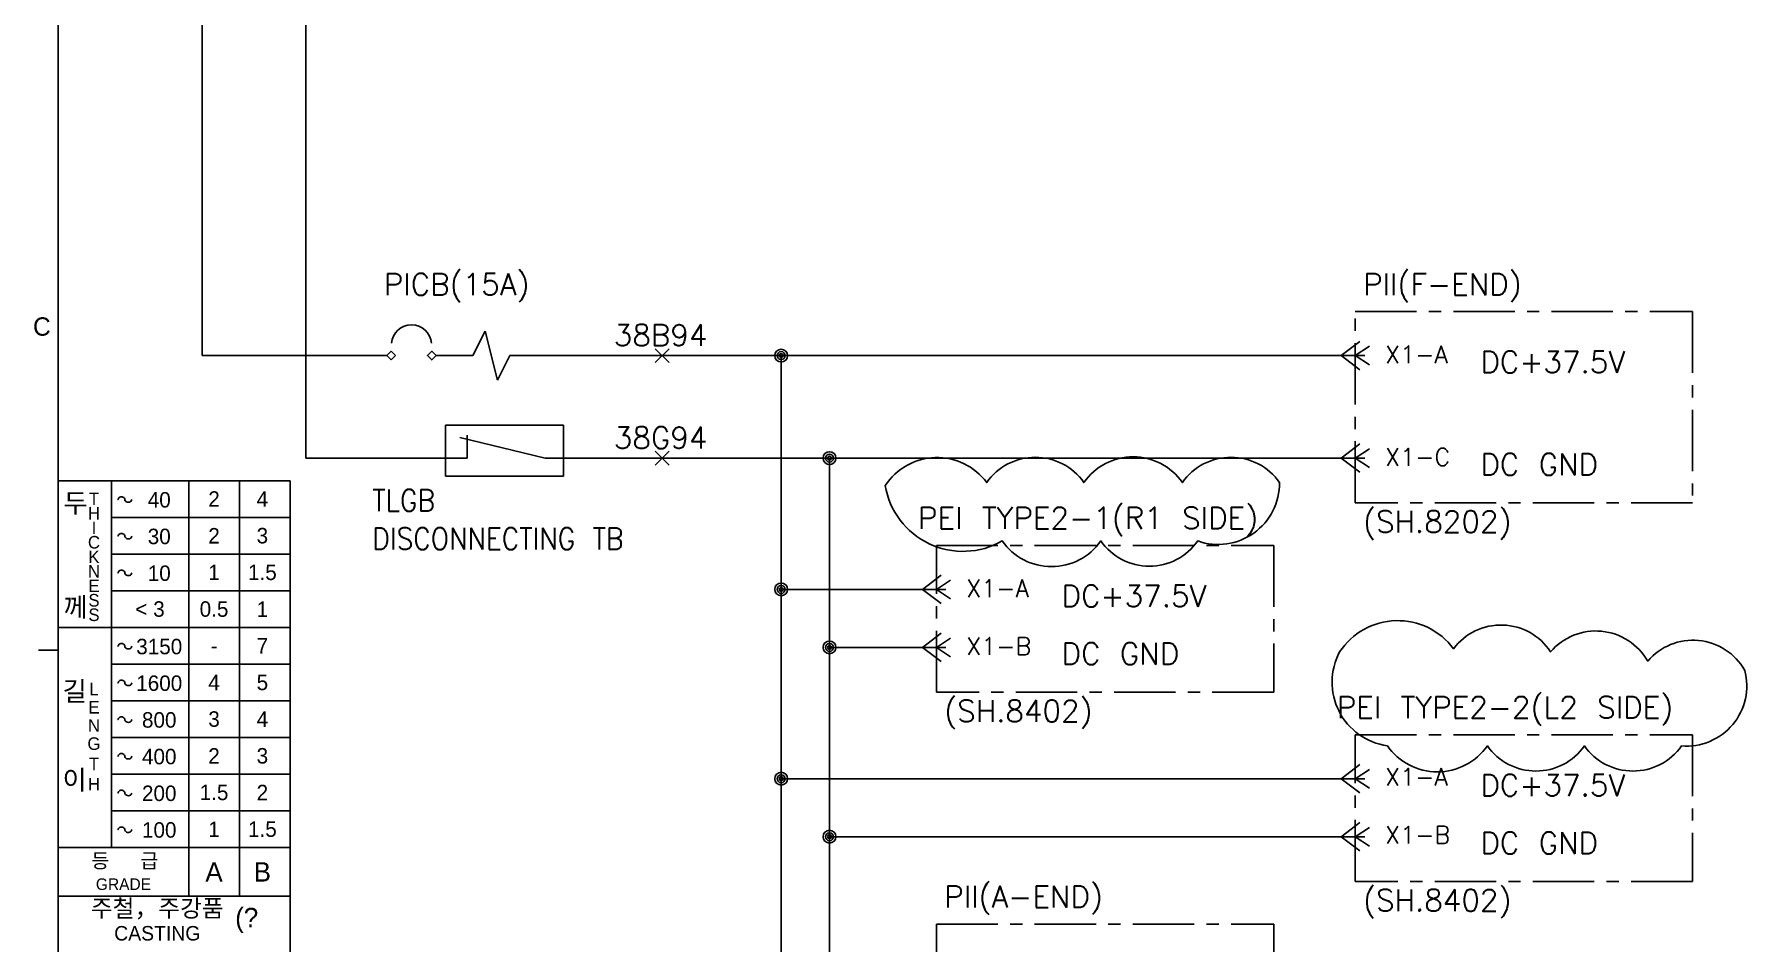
# Model space of a CAD drawing. Header units: millimetres. Extents: x 1015 to 1574, y -507 to -76.
# Drawn here: x 1025.6 to 1202.7, y -389.5 to -295.5 of the extents above; entities that cross this region are included whole.
import ezdxf
from ezdxf.enums import TextEntityAlignment as Align

# ---------------------------------------------------------------- set-up
doc = ezdxf.new("R2010")
doc.units = ezdxf.units.MM
doc.linetypes.add('CENTER', pattern=[50.8, 31.75, -6.35, 6.35, -6.35])
for name, color, linetype in [('$TMP', 7, 'Continuous'), ('DC+', 1, 'Continuous'), ('SYMS', 7, 'Continuous')]:
    doc.layers.add(name, color=color, linetype=linetype)
doc.styles.add('ROMANS', font='txt', dxfattribs={"height": 0.2})
doc.styles.get("Standard").update_dxf_attribs({"font": 'txt.shx', "bigfont": 'whgtxt.shx'})
doc.styles.add('WD', font='romans.shx')

# ---------------------------------------------------------------- blocks, each defined once
blk = doc.blocks.new('HCN1JP')
for p, q in [((-0.062, 0), (0.062, 0.094)), ((-0.062, 0), (0.062, -0.094)), ((0.031, 0), (0.125, 0.062)), ((0.031, 0), (0.125, -0.062)), ((0.031, 0), (0.094, 0))]:
    blk.add_line(p, q)
at = {"style": 'WD', "width": 0.7}
for tag, p in [('INST', (0.156, 0.85)), ('LOC', (0.156, 0.68)), ('DESC1', (0.156, 0.511)), ('DESC2', (0.156, 0.354))]:
    blk.add_attdef(tag, p, '', height=0.125, dxfattribs=at)
at = {"style": 'WD'}
for tag, p, height in [('X2LINK', (0.062, 0.125), 0.01), ('TAG1', (0.156, 0.094), 0.125), ('X8LINK', (0.062, -0.125), 0.01)]:
    blk.add_attdef(tag, p, '', height=height, dxfattribs=at)
for tag, p, height, flags in [('X4TERMDESC02', (-0.081, 0.026), 0.01, 1), ('X4TERM02', (-0.062, 0), 0.0125, 1), ('X1TERM01', (0.094, 0), 0.0125, 1), ('X1TERMDESC01', (0.108, 0.021), 0.01, 1), ('FAMILY', (0.205, 0.059), 0.01, 9)]:
    blk.add_attdef(tag, p, '', height=height, dxfattribs=dict(at, flags=flags))
at = {"linetype": 'Continuous', "style": 'WD', "flags": 9}
for tag, p in [('ASSYCODE', (0.291, 0.037)), ('MFG', (0.29, 0.057)), ('CAT', (0.292, 0.077))]:
    blk.add_attdef(tag, text='', height=0.01, dxfattribs=at).set_placement(p, align=Align.CENTER)
at = {"linetype": 'Continuous', "style": 'WD', "flags": 8}
blk.add_attdef('TERM02', text='', height=0.125, dxfattribs=at).set_placement((-0.062, -0.047), align=Align.TOP_RIGHT)
blk.add_attdef('TERM01', text='', height=0.125, dxfattribs=at).set_placement((0.156, -0.047), align=Align.TOP_LEFT)
blk = doc.blocks.new('WDDOT')
for radius in [0.03, 0.0187, 0.00929]:
    blk.add_circle((0, 0), radius)
blk = doc.blocks.new('Breaker - Low Voltage Power')
for p, q in [((-0.01768, 0.782322), (0, 0.8)), ((0, 0.764644), (-0.01768, 0.782322)), ((0, 0.8), (0.01767, 0.782322)), ((0.01767, 0.782322), (0, 0.764644)), ((0, 0.45), (0, 0.6)), ((0.1, 0.4), (0, 0.45)), ((-0.1, 0.35), (0.1, 0.4)), ((0, 0.3), (-0.1, 0.35)), ((0, 0), (0, 0.3))]:
    blk.add_line(p, q)
blk.add_lwpolyline([(0, 0.6), (-0.01768, 0.617677), (0, 0.635355), (0.01767, 0.617677)], close=True)
blk.add_arc((0.04349, 0.7), 0.08151, 274.5813, 85.41872)
blk = doc.blocks.new('TERMINAL')
at = {"color": 0}
for p, q in [((-304.42, 283.77), (-299.16, 283.77)), ((-304.42, 271.55), (-304.42, 283.77)), ((-302.57, 281.52), (-302.57, 284.78)), ((-299.16, 283.77), (-299.16, 271.55)), ((-302.57, 273.44), (-300.43, 282.28)), ((-302.57, 281.52), (-300.2, 281.52)), ((-302.57, 273.44), (-302.57, 269.5)), ((-299.16, 271.55), (-304.42, 271.55))]:
    blk.add_line(p, q, dxfattribs=at)
blk = doc.blocks.new('1921')
at = {"layer": '$TMP', "color": 7}
for p, q in [((0.71, 0.71), (-0.71, -0.71)), ((0.71, -0.71), (-0.71, 0.71))]:
    blk.add_line(p, q, dxfattribs=at)
blk = doc.blocks.new('WN')
at = {"color": 7}
blk.add_blockref('1921', (0, 0), dxfattribs=at)
at = {"color": 5}
blk.add_attdef('????', text='', height=2.24, dxfattribs=at).set_placement((-0.16, 2.11), align=Align.MIDDLE)

msp = doc.modelspace()

# ---------------------------------------------------------------- linework, layer by layer
at = {"color": 5, "linetype": 'Continuous'}
for p, q in [((1028.07, -494.69), (1028.07, -88.29)), ((1028.07, -341.69), (1052.07, -341.69)), ((1052.07, -494.69), (1052.07, -341.69))]:
    msp.add_line(p, q, dxfattribs=at)
for p, q in [((1042.97, -328.74), (1042.97, -131.12)), ((1053.7, -339.35), (1053.7, -142.8)), ((1062.08, -328.74), (1042.97, -328.74)), ((1102.86, -328.74), (1102.86, -431.09)), ((1067.12, -339.35), (1053.7, -339.35)), ((1107.86, -339.35), (1107.86, -437.09))]:
    msp.add_line(p, q)
at = {"color": 6, "linetype": 'Continuous'}
for p, q in [((1033.57, -379.64), (1033.57, -341.69)), ((1041.57, -384.66), (1041.57, -341.69)), ((1046.82, -384.66), (1046.82, -341.69)), ((1033.57, -345.48), (1052.07, -345.48)), ((1033.57, -349.28), (1052.07, -349.28)), ((1033.57, -353.07), (1052.07, -353.07)), ((1028.07, -356.87), (1052.07, -356.87)), ((1026.02, -359.22), (1028.07, -359.22)), ((1033.57, -360.66), (1052.07, -360.66)), ((1033.57, -364.46), (1052.07, -364.46)), ((1033.57, -368.25), (1052.07, -368.25)), ((1033.57, -372.05), (1052.07, -372.05)), ((1033.57, -375.84), (1052.07, -375.84)), ((1028.07, -379.64), (1052.07, -379.64)), ((1028.07, -384.66), (1052.07, -384.66))]:
    msp.add_line(p, q, dxfattribs=at)
at = {"color": 1, "linetype": 'CENTER', "ltscale": 0.2}
for points in [[(1162.24, -324.18), (1197.14, -324.18), (1197.14, -343.96), (1162.24, -343.96)], [(1118.92, -348.38), (1153.81, -348.38), (1153.81, -363.55), (1118.92, -363.55)], [(1162.24, -367.96), (1197.14, -367.96), (1197.14, -383.13), (1162.24, -383.13)], [(1118.92, -387.54), (1153.81, -387.54), (1153.81, -402.71), (1118.92, -402.71)]]:
    msp.add_lwpolyline(points, close=True, dxfattribs=at)
for points in [[(1113.62, -342.19, -0.520567), (1124.13, -341.87, -0.520567), (1124.13, -341.87, -0.520567), (1134.17, -341.87, -0.520567), (1134.17, -341.87, -0.520567), (1144.37, -341.87, -0.520567), (1144.37, -341.87, -0.520567), (1154.41, -341.87, -0.520567), (1154.41, -341.87, -0.520567), (1145.96, -347.92, -0.520567), (1145.96, -347.92, -0.520567), (1135.93, -347.92, -0.520567), (1135.93, -347.92, -0.520567), (1125.73, -347.92, -0.520567), (1125.73, -347.92, -0.520567)], [(1160.63, -359.39, -0.520567), (1172.42, -359.07, -0.520567), (1172.42, -359.07, -0.520567), (1182.46, -359.39, -0.520567), (1182.46, -359.39, -0.520567), (1192.5, -360.35, -0.520567), (1192.5, -360.35, -0.520567), (1202.54, -361.3, -0.520567), (1202.54, -361.3, -0.520567), (1196, -369.11, -0.520567), (1196, -369.11, -0.520567), (1185.96, -369.11, -0.520567), (1185.96, -369.11, -0.520567), (1175.92, -369.11, -0.520567), (1175.92, -369.11, -0.520567), (1165.57, -369.11, -0.520567), (1165.57, -369.11, -0.520567)]]:
    msp.add_lwpolyline(points, format="xyb", close=True)
at = {"color": 4, "linetype": 'Continuous'}
for points in [[(1035.67, -343.63), (1035.65, -343.71), (1035.61, -343.79), (1035.54, -343.85), (1035.44, -343.89), (1035.34, -343.91), (1035.24, -343.9), (1035.14, -343.87), (1035.06, -343.82), (1035, -343.75), (1034.97, -343.67), (1034.96, -343.58), (1034.93, -343.5), (1034.86, -343.43), (1034.77, -343.38), (1034.67, -343.35), (1034.56, -343.35), (1034.45, -343.38), (1034.37, -343.43), (1034.3, -343.51), (1034.27, -343.59), (1034.27, -343.59), (1034.27, -343.6), (1034.27, -343.6), (1034.27, -343.61), (1034.27, -343.61), (1034.27, -343.61), (1034.27, -343.62), (1034.27, -343.62), (1034.27, -343.63), (1034.27, -343.63)], [(1035.67, -347.42), (1035.65, -347.51), (1035.61, -347.58), (1035.54, -347.64), (1035.44, -347.69), (1035.34, -347.7), (1035.24, -347.7), (1035.14, -347.67), (1035.06, -347.61), (1035, -347.54), (1034.97, -347.46), (1034.96, -347.38), (1034.93, -347.29), (1034.86, -347.22), (1034.77, -347.17), (1034.67, -347.15), (1034.56, -347.15), (1034.45, -347.18), (1034.37, -347.23), (1034.3, -347.3), (1034.27, -347.38), (1034.27, -347.39), (1034.27, -347.39), (1034.27, -347.4), (1034.27, -347.4), (1034.27, -347.4), (1034.27, -347.41), (1034.27, -347.41), (1034.27, -347.42), (1034.27, -347.42), (1034.27, -347.42)], [(1035.67, -351.22), (1035.65, -351.3), (1035.61, -351.38), (1035.54, -351.44), (1035.44, -351.48), (1035.34, -351.5), (1035.24, -351.49), (1035.14, -351.46), (1035.06, -351.41), (1035, -351.34), (1034.97, -351.26), (1034.96, -351.17), (1034.93, -351.09), (1034.86, -351.02), (1034.77, -350.97), (1034.67, -350.94), (1034.56, -350.94), (1034.45, -350.97), (1034.37, -351.02), (1034.3, -351.1), (1034.27, -351.18), (1034.27, -351.18), (1034.27, -351.19), (1034.27, -351.19), (1034.27, -351.2), (1034.27, -351.2), (1034.27, -351.2), (1034.27, -351.21), (1034.27, -351.21), (1034.27, -351.22), (1034.27, -351.22)], [(1035.67, -358.81), (1035.65, -358.89), (1035.61, -358.97), (1035.54, -359.03), (1035.44, -359.07), (1035.34, -359.09), (1035.24, -359.08), (1035.14, -359.05), (1035.06, -359), (1035, -358.93), (1034.97, -358.85), (1034.96, -358.76), (1034.93, -358.68), (1034.86, -358.61), (1034.77, -358.56), (1034.67, -358.53), (1034.56, -358.53), (1034.45, -358.56), (1034.37, -358.61), (1034.3, -358.69), (1034.27, -358.77), (1034.27, -358.77), (1034.27, -358.78), (1034.27, -358.78), (1034.27, -358.79), (1034.27, -358.79), (1034.27, -358.79), (1034.27, -358.8), (1034.27, -358.8), (1034.27, -358.81), (1034.27, -358.81)], [(1035.67, -362.6), (1035.65, -362.69), (1035.61, -362.76), (1035.54, -362.82), (1035.44, -362.87), (1035.34, -362.88), (1035.24, -362.88), (1035.14, -362.85), (1035.06, -362.79), (1035, -362.72), (1034.97, -362.64), (1034.96, -362.56), (1034.93, -362.47), (1034.86, -362.4), (1034.77, -362.35), (1034.67, -362.33), (1034.56, -362.33), (1034.45, -362.36), (1034.37, -362.41), (1034.3, -362.48), (1034.27, -362.56), (1034.27, -362.57), (1034.27, -362.57), (1034.27, -362.58), (1034.27, -362.58), (1034.27, -362.58), (1034.27, -362.59), (1034.27, -362.59), (1034.27, -362.6), (1034.27, -362.6), (1034.27, -362.6)], [(1035.67, -366.4), (1035.65, -366.48), (1035.61, -366.56), (1035.54, -366.62), (1035.44, -366.66), (1035.34, -366.68), (1035.24, -366.67), (1035.14, -366.64), (1035.06, -366.59), (1035, -366.52), (1034.97, -366.44), (1034.96, -366.35), (1034.93, -366.27), (1034.86, -366.2), (1034.77, -366.15), (1034.67, -366.12), (1034.56, -366.12), (1034.45, -366.15), (1034.37, -366.2), (1034.3, -366.28), (1034.27, -366.36), (1034.27, -366.36), (1034.27, -366.37), (1034.27, -366.37), (1034.27, -366.38), (1034.27, -366.38), (1034.27, -366.38), (1034.27, -366.39), (1034.27, -366.39), (1034.27, -366.4), (1034.27, -366.4)], [(1035.67, -370.19), (1035.65, -370.28), (1035.61, -370.35), (1035.54, -370.41), (1035.44, -370.46), (1035.34, -370.47), (1035.24, -370.47), (1035.14, -370.44), (1035.06, -370.38), (1035, -370.31), (1034.97, -370.23), (1034.96, -370.15), (1034.93, -370.06), (1034.86, -369.99), (1034.77, -369.94), (1034.67, -369.92), (1034.56, -369.92), (1034.45, -369.95), (1034.37, -370), (1034.3, -370.07), (1034.27, -370.15), (1034.27, -370.16), (1034.27, -370.16), (1034.27, -370.17), (1034.27, -370.17), (1034.27, -370.17), (1034.27, -370.18), (1034.27, -370.18), (1034.27, -370.19), (1034.27, -370.19), (1034.27, -370.19)], [(1035.67, -373.99), (1035.65, -374.07), (1035.61, -374.15), (1035.54, -374.21), (1035.44, -374.25), (1035.34, -374.27), (1035.24, -374.26), (1035.14, -374.23), (1035.06, -374.18), (1035, -374.11), (1034.97, -374.03), (1034.96, -373.94), (1034.93, -373.86), (1034.86, -373.79), (1034.77, -373.74), (1034.67, -373.71), (1034.56, -373.71), (1034.45, -373.74), (1034.37, -373.79), (1034.3, -373.87), (1034.27, -373.95), (1034.27, -373.95), (1034.27, -373.96), (1034.27, -373.96), (1034.27, -373.97), (1034.27, -373.97), (1034.27, -373.97), (1034.27, -373.98), (1034.27, -373.98), (1034.27, -373.99), (1034.27, -373.99)], [(1035.67, -377.78), (1035.65, -377.87), (1035.61, -377.94), (1035.54, -378), (1035.44, -378.05), (1035.34, -378.06), (1035.24, -378.06), (1035.14, -378.03), (1035.06, -377.97), (1035, -377.9), (1034.97, -377.82), (1034.96, -377.74), (1034.93, -377.65), (1034.86, -377.58), (1034.77, -377.53), (1034.67, -377.51), (1034.56, -377.51), (1034.45, -377.54), (1034.37, -377.59), (1034.3, -377.66), (1034.27, -377.74), (1034.27, -377.75), (1034.27, -377.75), (1034.27, -377.76), (1034.27, -377.76), (1034.27, -377.76), (1034.27, -377.77), (1034.27, -377.77), (1034.27, -377.78), (1034.27, -377.78), (1034.27, -377.78)]]:
    msp.add_lwpolyline(points, dxfattribs=at)
at = {"layer": 'DC+', "color": 0}
for p, q in [((1082.4, -328.74), (1162.24, -328.74)), ((1082.4, -339.35), (1162.24, -339.35)), ((1102.86, -352.93), (1118.92, -352.93)), ((1107.86, -358.93), (1118.92, -358.93)), ((1102.86, -372.51), (1162.24, -372.51)), ((1107.86, -378.51), (1162.24, -378.51))]:
    msp.add_line(p, q, dxfattribs=at)

# ---------------------------------------------------------------- block references
at = {"xscale": 25.40000000000009, "yscale": 25.40000000000009, "zscale": 25.40000000000009, "rotation": 90}
msp.add_blockref('Breaker - Low Voltage Power', (1082.4, -328.74), dxfattribs=at)
at = {"color": 2}
ref = msp.add_blockref('WN', (1090.55, -328.74), dxfattribs=at)
ref.add_attrib('????', '38B94', dxfattribs={"color": 2, "height": 2.24}).set_placement((1090.39, -326.63), align=Align.MIDDLE)
at = {"color": 0, "linetype": 'Continuous', "rotation": 90}
msp.add_blockref('TERMINAL', (1351.9, -36.78), dxfattribs=at)
at = {"color": 2}
ref = msp.add_blockref('WN', (1090.55, -339.35), dxfattribs=at)
ref.add_attrib('????', '38G94', dxfattribs={"color": 2, "height": 2.24}).set_placement((1090.39, -337.24), align=Align.MIDDLE)
at = {"layer": 'SYMS'}
for name, p, xscale, yscale, zscale in [('HCN1JP', (1161.76, -328.74), 15.57742597156926, 15.57742597156926, 15.57742597156926), ('WDDOT', (1102.86, -328.74), 22, 22, 22), ('HCN1JP', (1161.76, -339.35), 15.57742597156926, 15.57742597156926, 15.57742597156926), ('WDDOT', (1107.86, -339.35), 22, 22, 22), ('WDDOT', (1102.86, -352.93), 22, 22, 22), ('HCN1JP', (1118.43, -352.93), 15.57742597156926, 15.57742597156926, 15.57742597156926), ('HCN1JP', (1118.43, -358.93), 15.57742597156926, 15.57742597156926, 15.57742597156926), ('WDDOT', (1107.86, -358.93), 22, 22, 22), ('WDDOT', (1102.86, -372.51), 22, 22, 22), ('HCN1JP', (1161.76, -372.51), 15.57742597156926, 15.57742597156926, 15.57742597156926), ('HCN1JP', (1161.76, -378.51), 15.57742597156926, 15.57742597156926, 15.57742597156926), ('WDDOT', (1107.86, -378.51), 22, 22, 22)]:
    msp.add_blockref(name, p, dxfattribs=dict(at, xscale=xscale, yscale=yscale, zscale=zscale))

# ---------------------------------------------------------------- texts
at = {"color": 0}
for s, p in [('PICB(15A)', (1061.75, -322.48)), ('PII(F-END)', (1163.05, -322.48)), ('PEI TYPE2-1(R1 SIDE)', (1117.01, -346.66)), ('(SH.8202)', (1163.05, -347.04)), ('(SH.8402)', (1119.72, -366.62)), ('PEI TYPE2-2(L2 SIDE)', (1160.33, -366.25)), ('PII(A-END)', (1119.72, -385.82)), ('(SH.8402)', (1163.05, -386.2))]:
    msp.add_text(s, height=2.24, dxfattribs=at).set_placement(p)
for s, height, p in [('X1-A', 1.8, (1165.35, -328.63)), ('DC+37.5V', 2.24, (1175.19, -329.4)), ('X1-C', 1.8, (1165.35, -339.23)), ('DC GND', 2.24, (1175.19, -340)), ('X1-A', 1.8, (1122.02, -352.82)), ('DC+37.5V', 2.24, (1131.86, -353.6)), ('X1-B', 1.8, (1122.02, -358.8)), ('DC GND', 2.24, (1131.86, -359.58)), ('X1-A', 1.8, (1165.35, -372.33)), ('DC+37.5V', 2.24, (1175.19, -373.18)), ('X1-B', 1.8, (1165.35, -378.32)), ('DC GND', 2.24, (1175.19, -379.16))]:
    msp.add_text(s, height=height, dxfattribs=at).set_placement(p, align=Align.MIDDLE_LEFT)
at = {"color": 0, "ltscale": 0.8, "width": 0.9}
for s, p in [('TLGB', (1060.56, -344.84)), ('DISCONNECTING TB', (1060.56, -348.8))]:
    msp.add_text(s, height=2.24, dxfattribs=at).set_placement(p)
at = {"color": 4, "attachment_point": 5, "style": 'ROMANS'}
for s, insert, char_height in [('{\\fﾱﾼﾸﾲￃﾼ|b0|i0|c129|p49;C }', (1026.38, -325.75), 1.9), ('{\\fﾱﾼﾸﾲￃﾼ|b0|i0|c129|p49;두 }', (1029.87, -344.09), 2), ('{\\fﾱﾼﾸﾲￃﾼ|b0|i0|c129|p49;T }', (1031.77, -343.56), 1.3), ('{\\fﾱﾼﾸﾲￃﾼ|b0|i0|c129|p49;40 }', (1038.52, -343.67), 1.6), ('{\\fﾱﾼﾸﾲￃﾼ|b0|i0|c129|p49;2 }', (1044.19, -343.58), 1.6), ('{\\fﾱﾼﾸﾲￃﾼ|b0|i0|c129|p49;4 }', (1049.19, -343.58), 1.6), ('{\\fﾱﾼﾸﾲￃﾼ|b0|i0|c129|p49;H }', (1031.77, -345.06), 1.3), ('{\\fﾱﾼﾸﾲￃﾼ|b0|i0|c129|p49;I }', (1031.77, -346.56), 1.3), ('{\\fﾱﾼﾸﾲￃﾼ|b0|i0|c129|p49;30 }', (1038.52, -347.46), 1.6), ('{\\fﾱﾼﾸﾲￃﾼ|b0|i0|c129|p49;2 }', (1044.19, -347.38), 1.6), ('{\\fﾱﾼﾸﾲￃﾼ|b0|i0|c129|p49;3 }', (1049.19, -347.38), 1.6), ('{\\fﾱﾼﾸﾲￃﾼ|b0|i0|c129|p49;C }', (1031.77, -348.06), 1.3), ('{\\fﾱﾼﾸﾲￃﾼ|b0|i0|c129|p49;K }', (1031.77, -349.56), 1.3), ('{\\fﾱﾼﾸﾲￃﾼ|b0|i0|c129|p49;N }', (1031.77, -351.06), 1.3), ('{\\fﾱﾼﾸﾲￃﾼ|b0|i0|c129|p49;10 }', (1038.52, -351.26), 1.6), ('{\\fﾱﾼﾸﾲￃﾼ|b0|i0|c129|p49;1 }', (1044.19, -351.17), 1.6), ('{\\fﾱﾼﾸﾲￃﾼ|b0|i0|c129|p49;1.5 }', (1049.19, -351.17), 1.6), ('{\\fﾱﾼﾸﾲￃﾼ|b0|i0|c129|p49;E }', (1031.77, -352.56), 1.3), ('{\\fﾱﾼﾸﾲￃﾼ|b0|i0|c129|p49;께 }', (1029.87, -354.86), 2), ('{\\fﾱﾼﾸﾲￃﾼ|b0|i0|c129|p49;S }', (1031.77, -354.06), 1.3), ('{\\fﾱﾼﾸﾲￃﾼ|b0|i0|c129|p49;< 3 }', (1037.57, -354.97), 1.6), ('{\\fﾱﾼﾸﾲￃﾼ|b0|i0|c129|p49;0.5 }', (1044.19, -354.97), 1.6), ('{\\fﾱﾼﾸﾲￃﾼ|b0|i0|c129|p49;1 }', (1049.19, -354.97), 1.6), ('{\\fﾱﾼﾸﾲￃﾼ|b0|i0|c129|p49;S }', (1031.77, -355.56), 1.3), ('{\\fﾱﾼﾸﾲￃﾼ|b0|i0|c129|p49;3150 }', (1038.52, -358.85), 1.6), ('{\\fﾱﾼﾸﾲￃﾼ|b0|i0|c129|p49;- }', (1044.19, -358.76), 1.6), ('{\\fﾱﾼﾸﾲￃﾼ|b0|i0|c129|p49;7 }', (1049.19, -358.76), 1.6), ('{\\fﾱﾼﾸﾲￃﾼ|b0|i0|c129|p49;길 }', (1029.77, -363.56), 2), ('{\\fﾱﾼﾸﾲￃﾼ|b0|i0|c129|p49;L }', (1031.77, -363.23), 1.3), ('{\\fﾱﾼﾸﾲￃﾼ|b0|i0|c129|p49;1600 }', (1038.52, -362.64), 1.6), ('{\\fﾱﾼﾸﾲￃﾼ|b0|i0|c129|p49;4 }', (1044.19, -362.56), 1.6), ('{\\fﾱﾼﾸﾲￃﾼ|b0|i0|c129|p49;5 }', (1049.19, -362.56), 1.6), ('{\\fﾱﾼﾸﾲￃﾼ|b0|i0|c129|p49;E }', (1031.77, -365.12), 1.3), ('{\\fﾱﾼﾸﾲￃﾼ|b0|i0|c129|p49;N }', (1031.77, -367.01), 1.3), ('{\\fﾱﾼﾸﾲￃﾼ|b0|i0|c129|p49;800 }', (1038.52, -366.44), 1.6), ('{\\fﾱﾼﾸﾲￃﾼ|b0|i0|c129|p49;3 }', (1044.19, -366.35), 1.6), ('{\\fﾱﾼﾸﾲￃﾼ|b0|i0|c129|p49;4 }', (1049.19, -366.35), 1.6), ('{\\fﾱﾼﾸﾲￃﾼ|b0|i0|c129|p49;G }', (1031.77, -368.89), 1.3), ('{\\fﾱﾼﾸﾲￃﾼ|b0|i0|c129|p49;400 }', (1038.52, -370.23), 1.6), ('{\\fﾱﾼﾸﾲￃﾼ|b0|i0|c129|p49;2 }', (1044.19, -370.15), 1.6), ('{\\fﾱﾼﾸﾲￃﾼ|b0|i0|c129|p49;3 }', (1049.19, -370.15), 1.6), ('{\\fﾱﾼﾸﾲￃﾼ|b0|i0|c129|p49;이 }', (1029.77, -372.74), 2), ('{\\fﾱﾼﾸﾲￃﾼ|b0|i0|c129|p49;T }', (1031.77, -370.98), 1.3), ('{\\fﾱﾼﾸﾲￃﾼ|b0|i0|c129|p49;H }', (1031.77, -373.07), 1.3), ('{\\fﾱﾼﾸﾲￃﾼ|b0|i0|c129|p49;200 }', (1038.52, -374.03), 1.6), ('{\\fﾱﾼﾸﾲￃﾼ|b0|i0|c129|p49;1.5 }', (1044.19, -373.94), 1.6), ('{\\fﾱﾼﾸﾲￃﾼ|b0|i0|c129|p49;2 }', (1049.19, -373.94), 1.6), ('{\\fﾱﾼﾸﾲￃﾼ|b0|i0|c129|p49;100 }', (1038.52, -377.82), 1.6), ('{\\fﾱﾼﾸﾲￃﾼ|b0|i0|c129|p49;1 }', (1044.19, -377.74), 1.6), ('{\\fﾱﾼﾸﾲￃﾼ|b0|i0|c129|p49;1.5 }', (1049.19, -377.74), 1.6), ('{\\fNew Gulim|b0|i0|c129|p18;\\H0.8333x;\\T0.75;등\u3000\u3000급\\fﾱﾼﾸﾲￃﾼ|b0|i0|c129|p49;\\H1.2x;\\T1; }', (1034.82, -381.07), 1.8), ('{\\fﾱﾼﾸﾲￃﾼ|b0|i0|c129|p49;A }', (1044.19, -382.15), 2), ('{\\fﾱﾼﾸﾲￃﾼ|b0|i0|c129|p49;B }', (1049.19, -382.15), 2), ('{\\fﾱﾼﾸﾲￃﾼ|b0|i0|c129|p49;GRADE }', (1034.82, -383.43), 1.2), ('{\\fﾱﾼﾸﾲￃﾼ|b0|i0|c129|p49;주철，주강품 }', (1038.32, -386.04), 1.8), ('{\\fﾱﾼﾸﾲￃﾼ|b0|i0|c129|p49;(? }', (1047.57, -387.17), 2), ('{\\fﾱﾼﾸﾲￃﾼ|b0|i0|c129|p49;CASTING }', (1038.32, -388.51), 1.5)]:
    msp.add_mtext(s, dxfattribs=dict(at, insert=insert, char_height=char_height))

doc.saveas('drawing.dxf')
